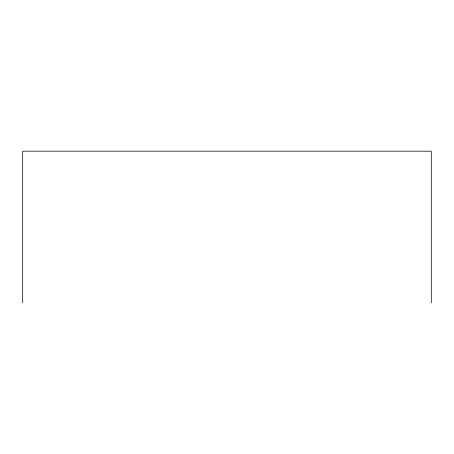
<?xml version="1.0" encoding="UTF-8"?>
<svg xmlns="http://www.w3.org/2000/svg" width="454" height="454" viewBox="0 0 454 454"><rect width="100%" height="100%" fill="white"/><g stroke="black" fill="none" stroke-linecap="round" stroke-linejoin="round"><path stroke-width="0.68" d="M431.3 302.812L431.3 151.188L22.7 151.188L22.7 302.812"/></g></svg>
